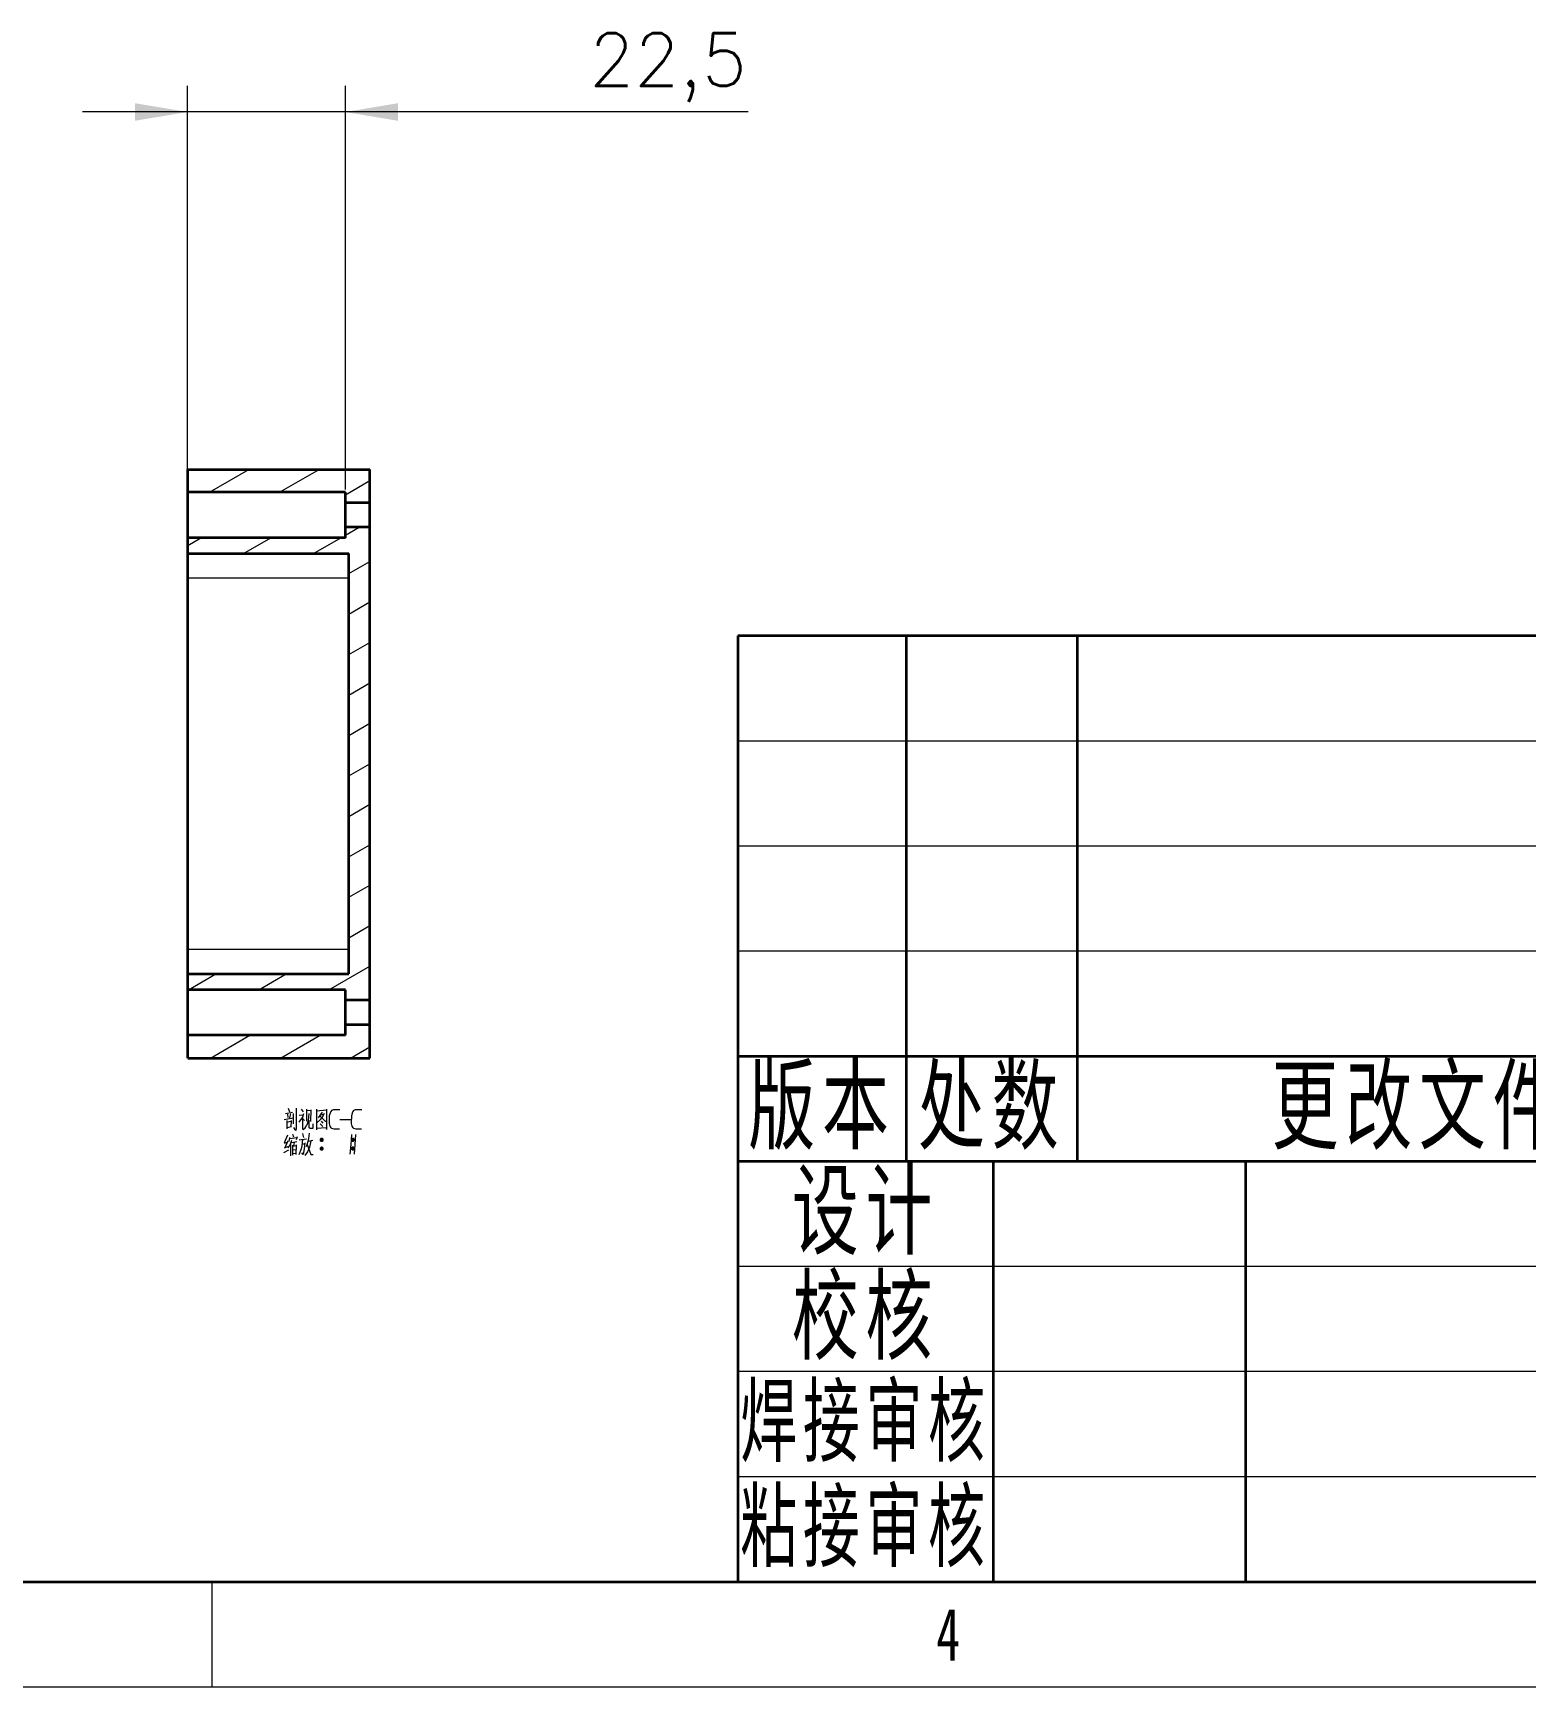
# Model space of a CAD drawing. Header units: millimetres. Extents: x -631 to 3210, y -446 to 2288.
# Drawn here: x -25.6 to 187.4, y 1396.5 to 1632.6 of the extents above; entities that cross this region are included whole.
import ezdxf
from ezdxf.enums import TextEntityAlignment as Align

# ---------------------------------------------------------------- set-up
doc = ezdxf.new("R2010")
doc.units = ezdxf.units.MM
doc.layers.get('0').update_dxf_attribs({"lineweight": 18})
for name, color, linetype, lineweight in [('尺寸线层', 3, 'Continuous', 18), ('粗实线层', 7, 'Continuous', 35), ('细实线层', 7, 'Continuous', 18)]:
    doc.layers.add(name, color=color, linetype=linetype, lineweight=lineweight)
doc.styles.get("Standard").update_dxf_attribs({"font": 'txt.shx', "bigfont": 'gbcbig.shx'})
doc.styles.add('标准', font='', dxfattribs={"width": 0.667})
doc.styles.get('标准').set_extended_font_data('宋体')
doc.dimstyles.get("Standard").update_dxf_attribs({"dimscale": 3, "dimtxt": 0.18, "dimasz": 0.18, "dimexe": 0.18, "dimexo": 0.0625, "dimgap": 0.09, "dimtad": 0, "dimtih": 1, "dimtoh": 1, "dimdec": 4, "dimzin": 0, "dimdsep": 46, "dimtxsty": 'Standard', "dimcen": 0.09, "dimdle": 0.36, "dimadec": 0, "dimazin": 0, "dimtfac": 1, "dimtdec": 4, "dimtofl": 0, "dimtmove": 0, "dimatfit": 3, "dimfxl": 0, "dimtolj": 1, "dimtzin": 0, "dimarcsym": 0})

# ---------------------------------------------------------------- blocks, each defined once
blk = doc.blocks.new('*X2')
at = {"layer": '粗实线层'}
blk.add_line((-185, -143.5), (205, -143.5), dxfattribs=at)
at = {"layer": '细实线层'}
for p, q in [((0, -148.5), (0, -143.5)), ((-210, -148.5), (210, -148.5))]:
    blk.add_line(p, q, dxfattribs=at)
at = {"layer": '尺寸线层', "style": '标准'}
for tag, height, width, p in [('T1', 2.5, 0.667, (-175, 146)), ('T2', 2.5, 0.667, (-105, 146)), ('T3', 2.5, 0.667, (-35, 146)), ('T4', 2.5, 0.667, (35, 146)), ('T5', 2.5, 0.667, (105, 146)), ('T6', 2.5, 0.667, (175, 146)), ('R1', 2.5, 0.667, (207.5, 111.375)), ('SQE', 3.5, 0.667, (-188.184, 80.987)), ('试制车间', 3.5, 0.28375, (-188.184, 73.987)), ('涂装车间（装配）', 3.5, 0.147264, (-188.184, 66.987)), ('涂装车间（涂装）', 3.5, 0.147264, (-188.184, 59.987)), ('国际内装车间', 3.5, 0.189302, (-188.184, 52.987)), ('地铁复合车间', 3.5, 0.186278, (-188.184, 46.025)), ('屏蔽门车间', 3.5, 0.225254, (-188.184, 39.138)), ('R2', 2.5, 0.667, (207.5, 37.125)), ('电器车间', 3.5, 0.292284, (-188.184, 32.213)), ('玻璃钢车间', 3.5, 0.225603, (-188.184, 25.288)), ('城轨内装车间', 3.5, 0.186278, (-188.184, 18.288)), ('不锈钢箱体车间', 3.5, 0.15932, (-188.184, 11.288)), ('门系统总装车间', 3.5, 0.161527, (-188.184, 4.288)), ('座椅厨房车间', 3.5, 0.186516, (-188.184, -2.712)), ('碳钢车间', 3.5, 0.28375, (-188.184, -9.712)), ('铝不锈钢车间', 3.5, 0.186397, (-188.184, -16.712)), ('风挡车间', 3.5, 0.284026, (-188.184, -23.712)), ('风道车间', 3.5, 0.284026, (-188.184, -30.712)), ('动车内装车间', 3.5, 0.186397, (-188.184, -37.712)), ('R3', 2.5, 0.667, (207.5, -37.125)), ('采购部', 3.5, 0.378308, (-188.184, -44.712)), ('检修服务部', 3.5, 0.223014, (-188.184, -51.712)), ('品管部', 3.5, 0.389426, (-188.184, -58.712)), ('生产保障部', 3.5, 0.223356, (-188.184, -65.712)), ('工业化部', 3.5, 0.281557, (-188.184, -72.712)), ('研发部', 3.5, 0.3788, (-188.184, -79.712)), ('旧底图总号', 3, 0.667, (-197.5, -100.5)), ('R4', 2.5, 0.667, (207.5, -111.375)), ('底图总号', 3, 0.667, (-197.5, -113.5)), ('签字', 3, 0.667, (-197.5, -126.5)), ('日期', 3, 0.667, (-197.5, -139.5)), ('B1', 2.5, 0.667, (-175, -146)), ('B2', 2.5, 0.667, (-105, -146)), ('B3', 2.5, 0.667, (-35, -146)), ('B4', 2.5, 0.667, (35, -146)), ('B5', 2.5, 0.667, (105, -146)), ('B6', 2.5, 0.667, (175, -146))]:
    blk.add_attdef(tag, text='', height=height, dxfattribs=dict(at, width=width)).set_placement(p, align=Align.MIDDLE_CENTER)
at = {"layer": '尺寸线层', "style": '标准', "width": 0.667}
blk.add_attdef('图号', text='', height=5.335, rotation=180, dxfattribs=at).set_placement((-160, 138.5), align=Align.MIDDLE_CENTER)
blk = doc.blocks.new('*X3')
at = {"layer": '尺寸线层'}
for p, q in [((-100, 40), (-180, 40)), ((-100, 35), (-180, 35)), ((-100, 30), (-180, 30)), ((-100, 15), (-180, 15)), ((-54.865, 10), (-180, 10)), ((-100, 5), (-180, 5))]:
    blk.add_line(p, q, dxfattribs=at)
at = {"layer": '粗实线层'}
for p, q in [((-180, 45), (-180, 0)), ((0, 45), (-180, 45)), ((-172, 45), (-172, 20)), ((-163.865, 45), (-163.865, 20)), ((-100, 25), (-180, 25)), ((-100, 20), (-180, 20)), ((-167.865, 20), (-167.865, 0)), ((-155.865, 20), (-155.865, 0)), ((-180, 0), (0, 0))]:
    blk.add_line(p, q, dxfattribs=at)
at = {"layer": '尺寸线层', "char_height": 3.5, "attachment_point": 5, "style": '标准'}
for s, insert, width, line_spacing_factor in [('\\T1.1;\\W0.667;版本', (-176, 22.5), 13.336, 0.921667), ('\\T1.1;\\W0.667;更改文件号', (-145.865, 22.5), 60.012, 0.917778), ('\\T1.1;\\W0.667;设计', (-173.933, 17.5), 20.22846, 0.886667)]:
    blk.add_mtext(s, dxfattribs=dict(at, insert=insert, width=width, line_spacing_factor=line_spacing_factor))
at = {"layer": '尺寸线层', "linetype": 'Continuous', "char_height": 3.5, "attachment_point": 5, "style": '标准'}
for s, insert, width, line_spacing_factor in [('\\T1.1;\\W0.667;处数', (-167.933, 22.5), 13.56046, 0.917778), ('\\T1.1;\\W0.667;校核', (-173.933, 12.5), 20.22846, 0.925556)]:
    blk.add_mtext(s, dxfattribs=dict(at, insert=insert, width=width, line_spacing_factor=line_spacing_factor))
at = {"layer": '尺寸线层', "insert": (-173.933, 7.5), "char_height": 3.5, "width": 18.41067, "attachment_point": 5, "style": '标准'}
blk.add_mtext('\\T1.1;\\H0.929172x;\\W0.610078;焊接审核', dxfattribs=at)
at = {"layer": '尺寸线层', "linetype": 'Continuous', "insert": (-173.933, 2.5), "char_height": 3.5, "width": 18.41067, "attachment_point": 5, "style": '标准'}
blk.add_mtext('\\T1.1;\\H0.929172x;\\W0.610078;粘接审核', dxfattribs=at)
at = {"layer": '尺寸线层', "style": '标准'}
for tag, height, width, p in [('KTK版本4', 3.342, 0.37182, (-176, 42.5)), ('处数4', 3.356, 0.62988, (-167.933, 42.5)), ('更改文件号4', 3.356, 0.667, (-145.865, 42.5)), ('签字4', 3.342, 0.667, (-121.865, 42.5)), ('年月日4', 3.342, 0.667, (-107.933, 42.5)), ('材料', 5, 0.667, (-77.433, 40)), ('KTK版本3', 3.342, 0.374264, (-176, 37.5)), ('处数3', 3.356, 0.636828, (-167.933, 37.5)), ('更改文件号3', 3.356, 0.667, (-145.865, 37.5)), ('签字3', 3.342, 0.667, (-121.865, 37.5)), ('年月日3', 3.342, 0.667, (-107.933, 37.5)), ('KTK版本2', 3.342, 0.374264, (-176, 32.5)), ('处数2', 3.356, 0.636828, (-167.933, 32.5)), ('更改文件号2', 3.356, 0.667, (-145.865, 32.5)), ('签字2', 3.342, 0.667, (-121.865, 32.5)), ('年月日2', 3.342, 0.667, (-107.933, 32.5)), ('名称', 5, 0.667, (-27.433, 27.5)), ('KTK版本', 3.342, 0.429424, (-176, 27.5)), ('处数1', 3.356, 0.647024, (-167.933, 27.5)), ('更改文件号1', 3.356, 0.667, (-145.865, 27.5)), ('签字1', 3.342, 0.667, (-121.865, 27.5)), ('年月日1', 3.342, 0.667, (-107.933, 27.5)), ('设计', 3.474, 0.667, (-161.865, 17.5)), ('设计日期', 3.5, 0.667, (-147.865, 17.5)), ('工艺', 3.5, 0.667, (-121.865, 17.5)), ('工艺日期', 3.414, 0.667, (-107.933, 17.5)), ('图号', 5, 0.667, (-27.433, 15)), ('校核', 3.5, 0.667, (-161.865, 12.5)), ('校核日期', 3.328, 0.667, (-147.865, 12.5)), ('标准审核', 3.328, 0.594979, (-121.865, 12.5)), ('标准审核日期', 3.328, 0.525265, (-107.933, 12.5)), ('焊接审核', 3.252, 0.602894, (-161.865, 7.5)), ('焊接审核日期', 3.252, 0.538358, (-147.865, 7.5)), ('审核', 3.328, 0.667, (-121.865, 7.5)), ('审核日期', 3.328, 0.667, (-107.933, 7.5)), ('图幅', 3.356, 0.667, (-92.433, 7.5)), ('重量', 3.5, 0.667, (-77.365, 7.5)), ('比例', 3.414, 0.667, (-62.365, 7.5)), ('原图号', 5, 0.667, (-34.454, 5.124)), ('客户版本', 5, 0.462605, (-7.022, 5)), ('粘接审核', 3.252, 0.602894, (-161.865, 2.5)), ('粘接审核日期', 3.252, 0.538358, (-147.865, 2.5)), ('批准', 3.385, 0.667, (-121.865, 2.5)), ('批准日期', 3.37, 0.667, (-107.933, 2.5)), ('共几张', 3.385, 0.512128, (-88.89, 2.5)), ('第几张', 3.356, 0.521411, (-65.81, 2.5))]:
    blk.add_attdef(tag, text='', height=height, dxfattribs=dict(at, width=width)).set_placement(p, align=Align.MIDDLE_CENTER)
blk = doc.blocks.new('*X101')
at = {"layer": '尺寸线层', "linetype": 'Continuous'}
for points in [[(-3.5, 1621.29), (-11, 1620.04), (-11, 1622.54)], [(19, 1621.29), (26.5, 1620.04), (26.5, 1622.54)]]:
    blk.add_hatch(color=0, dxfattribs=at).paths.add_polyline_path(points, flags=0)
at = {"layer": '尺寸线层', "color": 0, "linetype": 'Continuous'}
for p, q in [((-3.5, 1568.89), (-3.5, 1625.04)), ((19, 1567.39), (19, 1625.04)), ((76.48, 1621.29), (-18.5, 1621.29))]:
    blk.add_line(p, q, dxfattribs=at)
at = {"layer": '尺寸线层', "color": 0, "insert": (65.05, 1627.63), "char_height": 7.5, "width": 45.7143, "attachment_point": 5}
blk.add_mtext('22,5', dxfattribs=at)

msp = doc.modelspace()

# ---------------------------------------------------------------- linework, layer by layer
at = {"color": 7, "lineweight": 35}
for p, q in [((-3.498, 1570.261), (22.502, 1570.261)), ((-3.498, 1570.261), (22.502, 1570.261)), ((19.002, 1567.011), (-3.498, 1567.011)), ((19.002, 1567.011), (-3.498, 1567.011)), ((19.002, 1560.512), (-3.498, 1560.512)), ((19.002, 1560.512), (-3.498, 1560.512)), ((22.502, 1494.512), (22.502, 1562.011)), ((22.502, 1494.512), (22.502, 1562.011)), ((-3.498, 1558.262), (19.502, 1558.262)), ((-3.498, 1558.262), (19.502, 1558.262)), ((19.502, 1498.262), (19.502, 1558.262)), ((19.502, 1498.262), (19.502, 1558.262)), ((-3.498, 1501.762), (-3.498, 1554.762)), ((-3.498, 1501.762), (-3.498, 1554.762)), ((-3.498, 1498.262), (19.502, 1498.262)), ((-3.498, 1498.262), (19.502, 1498.262)), ((19.002, 1496.012), (-3.498, 1496.012)), ((19.002, 1496.012), (-3.498, 1496.012)), ((19.002, 1489.512), (-3.498, 1489.512)), ((19.002, 1489.512), (-3.498, 1489.512)), ((-3.498, 1486.262), (22.502, 1486.262)), ((-3.498, 1486.262), (22.502, 1486.262))]:
    msp.add_line(p, q, dxfattribs=at)
at = {"color": 7, "lineweight": 35, "ltscale": 0.08125}
for p, q in [((-3.498, 1567.011), (-3.498, 1570.261)), ((-3.498, 1567.011), (-3.498, 1570.261)), ((-3.498, 1563.761), (-3.498, 1567.011)), ((-3.498, 1563.761), (-3.498, 1567.011)), ((-3.498, 1492.762), (-3.498, 1496.012)), ((-3.498, 1492.762), (-3.498, 1496.012)), ((-3.498, 1489.512), (-3.498, 1492.762)), ((-3.498, 1489.512), (-3.498, 1492.762)), ((-3.498, 1486.262), (-3.498, 1489.512)), ((-3.498, 1486.262), (-3.498, 1489.512))]:
    msp.add_line(p, q, dxfattribs=at)
at = {"color": 7, "lineweight": 13, "ltscale": 0.1625}
for p, q in [((-0.381, 1567.011), (5.248, 1570.261)), ((9.619, 1567.011), (15.248, 1570.261)), ((-0.244, 1486.262), (5.385, 1489.512)), ((9.756, 1486.262), (15.385, 1489.512))]:
    msp.add_line(p, q, dxfattribs=at)
at = {"color": 7, "lineweight": 35, "ltscale": 0.11875}
for p, q in [((22.502, 1565.511), (22.502, 1570.261)), ((22.502, 1565.511), (22.502, 1570.261)), ((22.502, 1486.262), (22.502, 1491.012)), ((22.502, 1486.262), (22.502, 1491.012))]:
    msp.add_line(p, q, dxfattribs=at)
at = {"color": 7, "lineweight": 13, "ltscale": 0.101037}
msp.add_line((19.002, 1566.655), (22.502, 1568.676), dxfattribs=at)
at = {"color": 7, "lineweight": 35, "ltscale": 0.0375}
for p, q in [((19.002, 1565.511), (19.002, 1567.011)), ((19.002, 1565.511), (19.002, 1567.011)), ((19.002, 1494.512), (19.002, 1496.012)), ((19.002, 1494.512), (19.002, 1496.012)), ((19.002, 1489.512), (19.002, 1491.012)), ((19.002, 1489.512), (19.002, 1491.012))]:
    msp.add_line(p, q, dxfattribs=at)
at = {"color": 7, "lineweight": 35, "ltscale": 0.0875}
for p, q in [((22.502, 1565.511), (19.002, 1565.511)), ((22.502, 1565.511), (19.002, 1565.511)), ((22.502, 1562.011), (19.002, 1562.011)), ((22.502, 1562.011), (19.002, 1562.011)), ((-3.498, 1554.762), (-3.498, 1558.262)), ((-3.498, 1554.762), (-3.498, 1558.262)), ((-3.498, 1498.262), (-3.498, 1501.762)), ((-3.498, 1498.262), (-3.498, 1501.762)), ((22.502, 1494.512), (19.002, 1494.512)), ((22.502, 1494.512), (19.002, 1494.512)), ((22.502, 1491.012), (19.002, 1491.012)), ((22.502, 1491.012), (19.002, 1491.012))]:
    msp.add_line(p, q, dxfattribs=at)
at = {"color": 7, "lineweight": 35, "ltscale": 0.04375}
for p, q in [((19.002, 1563.761), (19.002, 1565.511)), ((19.002, 1563.761), (19.002, 1565.511)), ((22.502, 1563.761), (22.502, 1565.511)), ((22.502, 1563.761), (22.502, 1565.511)), ((19.002, 1562.011), (19.002, 1563.761)), ((19.002, 1562.011), (19.002, 1563.761)), ((22.502, 1562.011), (22.502, 1563.761)), ((22.502, 1562.011), (22.502, 1563.761)), ((19.002, 1492.762), (19.002, 1494.512)), ((19.002, 1492.762), (19.002, 1494.512)), ((22.502, 1492.762), (22.502, 1494.512)), ((22.502, 1492.762), (22.502, 1494.512)), ((19.002, 1491.012), (19.002, 1492.762)), ((19.002, 1491.012), (19.002, 1492.762)), ((22.502, 1491.012), (22.502, 1492.762)), ((22.502, 1491.012), (22.502, 1492.762))]:
    msp.add_line(p, q, dxfattribs=at)
at = {"color": 7, "lineweight": 35, "ltscale": 0.081249}
msp.add_line((-3.498, 1560.512), (-3.498, 1563.761), dxfattribs=at)
msp.add_line((-3.498, 1560.512), (-3.498, 1563.761), dxfattribs=at)
at = {"color": 7, "lineweight": 35, "ltscale": 0.05625}
for p, q in [((-3.498, 1558.262), (-3.498, 1560.512)), ((-3.498, 1558.262), (-3.498, 1560.512)), ((-3.498, 1496.012), (-3.498, 1498.262)), ((-3.498, 1496.012), (-3.498, 1498.262))]:
    msp.add_line(p, q, dxfattribs=at)
at = {"color": 7, "lineweight": 13, "ltscale": 0.053654}
msp.add_line((-3.498, 1559.438), (-1.64, 1560.512), dxfattribs=at)
at = {"color": 7, "lineweight": 13, "ltscale": 0.1125}
for p, q in [((4.463, 1558.262), (8.36, 1560.512)), ((14.463, 1558.262), (18.36, 1560.512)), ((-3.357, 1496.012), (0.54, 1498.262)), ((6.643, 1496.012), (10.54, 1498.262))]:
    msp.add_line(p, q, dxfattribs=at)
at = {"color": 7, "lineweight": 35, "ltscale": 0.037499}
msp.add_line((19.002, 1560.512), (19.002, 1562.011), dxfattribs=at)
msp.add_line((19.002, 1560.512), (19.002, 1562.011), dxfattribs=at)
at = {"color": 7, "lineweight": 13, "ltscale": 0.056484}
msp.add_line((19.002, 1560.882), (20.959, 1562.011), dxfattribs=at)
at = {"color": 7, "lineweight": 13, "ltscale": 0.086603}
for p, q in [((19.502, 1555.397), (22.502, 1557.129)), ((19.502, 1549.623), (22.502, 1551.356)), ((19.502, 1538.076), (22.502, 1539.809)), ((19.502, 1532.303), (22.502, 1534.035)), ((19.502, 1526.529), (22.502, 1528.262)), ((19.502, 1520.756), (22.502, 1522.488)), ((19.502, 1514.982), (22.502, 1516.715)), ((19.502, 1509.209), (22.502, 1510.941))]:
    msp.add_line(p, q, dxfattribs=at)
at = {"color": 7, "lineweight": 13}
for p, q in [((19.502, 1554.762), (-3.498, 1554.762)), ((19.502, 1554.762), (-3.498, 1554.762)), ((19.502, 1501.762), (-3.498, 1501.762)), ((19.502, 1501.762), (-3.498, 1501.762))]:
    msp.add_line(p, q, dxfattribs=at)
at = {"color": 7, "lineweight": 13, "ltscale": 0.086602}
for p, q in [((19.502, 1543.85), (22.502, 1545.582)), ((19.502, 1503.435), (22.502, 1505.168))]:
    msp.add_line(p, q, dxfattribs=at)
at = {"color": 7, "lineweight": 13, "ltscale": 0.169124}
msp.add_line((16.643, 1496.012), (22.502, 1499.394), dxfattribs=at)
at = {"color": 7, "lineweight": 13, "ltscale": 0.079273}
msp.add_line((19.756, 1486.262), (22.502, 1487.847), dxfattribs=at)
at = {"color": 7, "lineweight": 13}
for points in [[(10.282, 1477.512), (11.542, 1477.722)], [(10.457, 1478.352), (11.437, 1478.527)], [(10.737, 1478.247), (10.807, 1477.757)], [(10.842, 1479.087), (11.017, 1478.562)], [(11.192, 1478.317), (11.052, 1477.722)], [(11.612, 1476.847), (11.612, 1478.352)], [(11.962, 1479.087), (11.962, 1477.687), (11.962, 1476.252), (11.927, 1475.937), (11.647, 1476.357)], [(13.047, 1478.317), (12.872, 1477.827), (12.382, 1477.092)], [(12.417, 1478.107), (12.977, 1478.177)], [(12.697, 1478.982), (12.977, 1478.562)], [(12.872, 1477.827), (12.872, 1476.042)], [(13.467, 1478.947), (13.467, 1477.267)], [(14.132, 1478.772), (13.467, 1478.702)], [(13.782, 1478.352), (13.677, 1477.302)], [(14.062, 1477.197), (14.132, 1478.877)], [(14.902, 1478.982), (14.902, 1477.512), (14.902, 1476.007)], [(14.902, 1478.947), (14.902, 1477.547), (14.902, 1476.147)], [(16.372, 1478.807), (14.902, 1478.667)], [(15.672, 1478.527), (15.112, 1477.722)], [(15.427, 1477.967), (16.127, 1477.232)], [(15.462, 1478.177), (15.917, 1478.247)], [(15.462, 1477.477), (15.672, 1477.757)], [(15.672, 1477.757), (16.022, 1478.387)], [(16.337, 1476.182), (16.337, 1477.547), (16.372, 1478.947)], [(18.157, 1476.112), (17.387, 1476.112), (17.072, 1476.217), (16.967, 1476.322), (16.827, 1476.532), (16.722, 1476.917), (16.757, 1478.037), (16.932, 1478.562), (17.107, 1478.807), (17.317, 1478.912), (18.192, 1478.912)], [(21.307, 1476.112), (20.537, 1476.112), (20.222, 1476.217), (20.117, 1476.322), (19.977, 1476.532), (19.872, 1476.917), (19.907, 1478.037), (20.082, 1478.562), (20.257, 1478.807), (20.467, 1478.912), (21.342, 1478.912)], [(10.632, 1477.337), (10.632, 1476.147)], [(10.632, 1477.092), (11.227, 1477.232)], [(11.297, 1476.462), (10.632, 1476.322)], [(11.262, 1477.337), (11.227, 1476.462)], [(11.437, 1475.412), (11.612, 1475.027)], [(12.872, 1477.652), (13.187, 1477.337)], [(12.907, 1475.482), (13.012, 1474.922)], [(12.977, 1476.042), (13.257, 1476.322)], [(13.257, 1476.322), (13.502, 1476.672)], [(13.677, 1477.302), (13.502, 1476.672)], [(13.817, 1475.517), (13.747, 1474.782)], [(13.817, 1476.322), (13.817, 1477.407)], [(13.957, 1476.217), (13.817, 1476.322)], [(14.377, 1476.217), (13.957, 1476.217)], [(14.377, 1476.847), (14.377, 1476.217)], [(14.902, 1476.252), (16.267, 1476.357)], [(14.972, 1477.057), (15.462, 1477.477)], [(15.427, 1476.882), (15.777, 1476.497)], [(15.532, 1477.267), (15.777, 1476.987)], [(16.127, 1477.232), (16.302, 1477.267)], [(16.337, 1476.077), (16.337, 1476.182), (16.267, 1476.357)], [(18.192, 1477.512), (19.872, 1477.512)], [(19.872, 1475.342), (19.767, 1473.942), (19.662, 1472.542)], [(20.467, 1475.342), (20.362, 1473.942), (20.257, 1472.542)], [(10.212, 1472.787), (10.912, 1473.172)], [(10.667, 1474.222), (10.247, 1474.082)], [(10.737, 1475.237), (10.282, 1474.152)], [(10.317, 1473.452), (10.842, 1473.627)], [(10.807, 1474.467), (10.352, 1473.452)], [(11.122, 1473.942), (10.807, 1473.452)], [(11.052, 1474.922), (10.947, 1474.362)], [(11.052, 1474.782), (12.102, 1474.922)], [(11.297, 1474.502), (11.122, 1473.942)], [(11.157, 1474.012), (11.157, 1472.297)], [(11.367, 1474.222), (12.067, 1474.327)], [(11.437, 1473.802), (11.472, 1472.402)], [(11.437, 1473.697), (11.962, 1473.767)], [(11.472, 1473.137), (11.857, 1473.207)], [(11.682, 1474.257), (11.612, 1473.697)], [(11.997, 1473.872), (11.927, 1472.472)], [(12.137, 1475.027), (11.997, 1474.572)], [(12.907, 1474.642), (12.802, 1473.732), (12.697, 1473.312), (12.382, 1472.437)], [(12.417, 1474.572), (13.467, 1474.712)], [(13.222, 1474.152), (13.117, 1473.312), (12.977, 1472.472), (12.767, 1472.752)], [(12.837, 1473.977), (13.222, 1474.047)], [(13.607, 1474.152), (13.432, 1473.592)], [(13.537, 1473.907), (14.097, 1472.472)], [(13.747, 1474.782), (13.607, 1474.152)], [(13.887, 1473.522), (13.607, 1472.892)], [(13.677, 1474.397), (14.377, 1474.537)], [(14.097, 1474.467), (13.887, 1473.522)], [(15.427, 1474.607), (15.812, 1474.607)], [(15.427, 1473.347), (15.812, 1473.347)], [(15.462, 1474.712), (15.777, 1474.712)], [(15.462, 1474.467), (15.777, 1474.467)], [(15.462, 1473.452), (15.777, 1473.452)], [(15.462, 1473.207), (15.777, 1473.207)], [(19.872, 1474.607), (20.257, 1474.607)], [(19.872, 1473.347), (20.257, 1473.347)], [(19.907, 1474.712), (20.222, 1474.712)], [(19.907, 1474.467), (20.222, 1474.467)], [(19.907, 1473.452), (20.222, 1473.452)], [(19.907, 1473.207), (20.222, 1473.207)], [(11.927, 1472.647), (11.507, 1472.577)], [(13.607, 1472.892), (13.222, 1472.367)], [(14.097, 1472.472), (14.412, 1472.472)]]:
    msp.add_lwpolyline(points, dxfattribs=at)
for points in [[(15.532, 1474.397), (15.707, 1474.397), (15.812, 1474.502), (15.812, 1474.677), (15.707, 1474.782), (15.532, 1474.782), (15.427, 1474.677), (15.427, 1474.502)], [(15.532, 1473.137), (15.707, 1473.137), (15.812, 1473.242), (15.812, 1473.417), (15.707, 1473.522), (15.532, 1473.522), (15.427, 1473.417), (15.427, 1473.242)], [(19.977, 1474.397), (20.152, 1474.397), (20.257, 1474.502), (20.257, 1474.677), (20.152, 1474.782), (19.977, 1474.782), (19.872, 1474.677), (19.872, 1474.502)], [(19.977, 1473.137), (20.152, 1473.137), (20.257, 1473.242), (20.257, 1473.417), (20.152, 1473.522), (19.977, 1473.522), (19.872, 1473.417), (19.872, 1473.242)]]:
    msp.add_lwpolyline(points, close=True, dxfattribs=at)

# ---------------------------------------------------------------- block references
ref = msp.add_blockref('*X2', (0, 1842), dxfattribs=dict(xscale=3, yscale=3, zscale=3))
ref.add_attrib('B4', '4', dxfattribs={"layer": '尺寸线层', "height": 7.5, "style": '标准', "width": 0.667}).set_placement((105, 1404), align=Align.MIDDLE_CENTER)
at = {"layer": '粗实线层', "xscale": 3, "yscale": 3, "zscale": 3}
msp.add_blockref('*X3', (615, 1411.5), dxfattribs=at)

# ---------------------------------------------------------------- dimensions: what is measured, and where the dimension line sits
at = {"layer": '尺寸线层'}
dim = msp.add_linear_dim(base=(-3.498, 1621.293), p1=(19.002, 1565.511), p2=(-3.498, 1567.011), dimstyle='Standard', override={"dimtxt": 2.5, "dimasz": 2.5, "dimexe": 1.25, "dimexo": 0.625, "dimgap": 0.625, "dimtad": 1, "dimtih": 0, "dimtoh": 0, "dimdec": 2, "dimzin": 8, "dimdsep": 44, "dimsah": 1, "dimdle": 5, "dimtdec": 2, "dimtofl": 1, "dimatfit": 0, "dimtfill": 1, "dimtzin": 8}, dxfattribs=at)
dim.commit()
dim.dimension.update_dxf_attribs({"geometry": '*X101', "text_midpoint": (65.047, 1621.293), "dimtype": 160})

doc.saveas('drawing.dxf')
